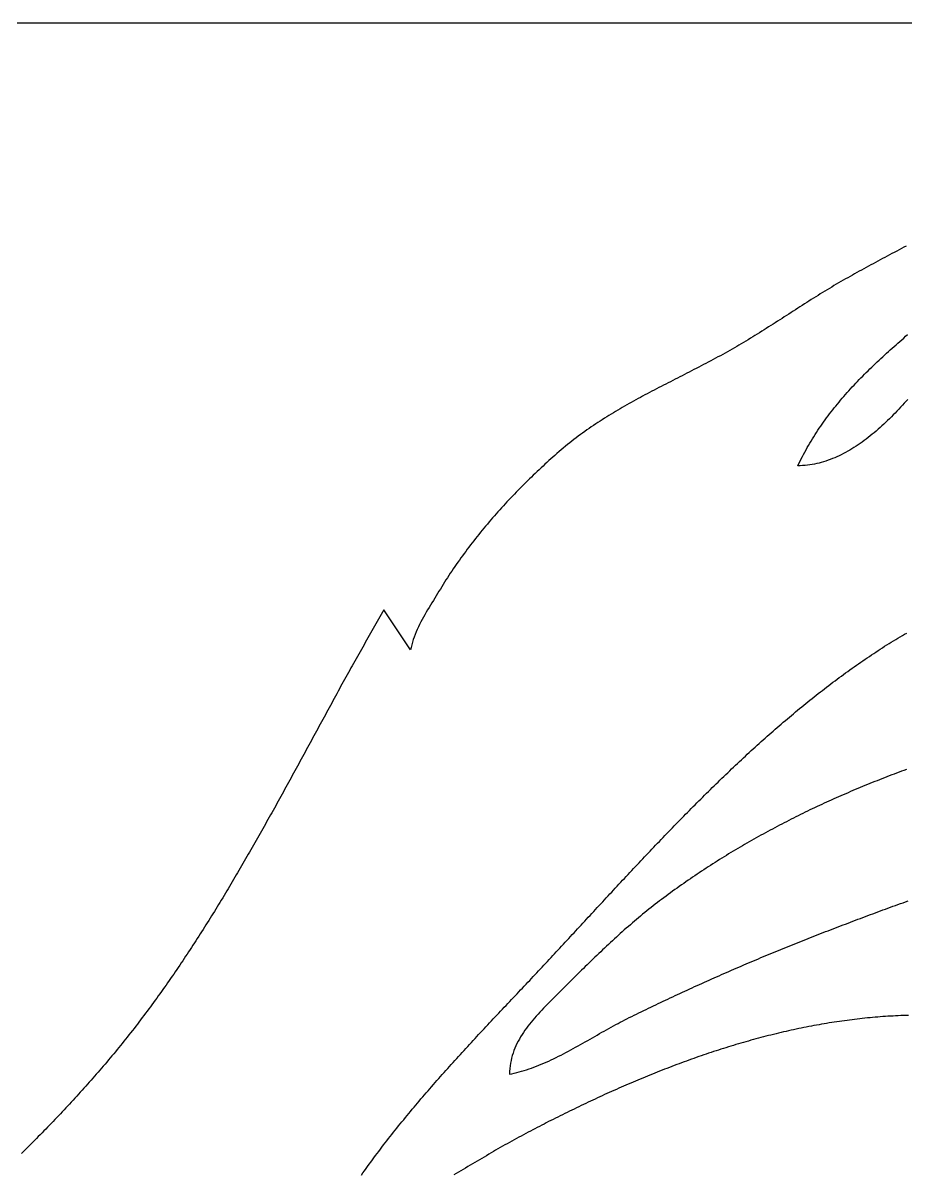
# Model space of a CAD drawing. Extents: x 0 to 3997, y 0 to 1531.
# Drawn here: x 3335.8 to 3666.5, y 1099.6 to 1531 of the extents above; entities that cross this region are included whole.
import ezdxf

# ---------------------------------------------------------------- set-up
doc = ezdxf.new("R2010")
doc.units = 0
doc.layers.add('C159', color=159, linetype='CONTINUOUS')
doc.layers.add('C7', color=7, linetype='CONTINUOUS')

msp = doc.modelspace()

# ---------------------------------------------------------------- linework, layer by layer
at = {"layer": 'C159'}
for points in [[(3666.553, 1447.4189), (3665.6705, 1446.9424), (3664.788, 1446.4669), (3663.9055, 1445.9922), (3663.023, 1445.5182), (3662.1409, 1445.0448), (3661.259, 1444.5718), (3660.3776, 1444.0993), (3659.4968, 1443.6271), (3658.6166, 1443.155), (3657.7371, 1442.683), (3656.8585, 1442.211), (3655.9808, 1441.7389), (3655.1042, 1441.2665), (3654.2287, 1440.7939), (3653.3545, 1440.3208), (3652.4817, 1439.8471), (3651.6103, 1439.3728), (3650.7405, 1438.8978), (3649.8724, 1438.422), (3649.0061, 1437.9452), (3648.1416, 1437.4673), (3647.2791, 1436.9883), (3646.4187, 1436.5081), (3645.5605, 1436.0264), (3644.7045, 1435.5434), (3643.851, 1435.0587), (3643, 1434.5725), (3642.1337, 1434.0734), (3641.2695, 1433.5708), (3640.4073, 1433.0649), (3639.547, 1432.5557), (3638.6885, 1432.0435), (3637.8317, 1431.5284), (3636.9766, 1431.0105), (3636.1231, 1430.49), (3635.271, 1429.967), (3634.4203, 1429.4417), (3633.5708, 1428.9143), (3632.7226, 1428.3848), (3631.8755, 1427.8535), (3631.0294, 1427.3204), (3630.1842, 1426.7858), (3629.3398, 1426.2497), (3628.4962, 1425.7124), (3627.6533, 1425.174), (3626.811, 1424.6346), (3625.9691, 1424.0944), (3625.1276, 1423.5535), (3624.2865, 1423.0121), (3623.4455, 1422.4704), (3622.6047, 1421.9284), (3621.7639, 1421.3863), (3620.9231, 1420.8443), (3620.0822, 1420.3026), (3619.241, 1419.7612), (3618.3995, 1419.2204), (3617.5576, 1418.6802), (3616.7152, 1418.1409), (3615.8722, 1417.6025), (3615.0286, 1417.0653), (3614.1842, 1416.5293), (3613.3389, 1415.9948), (3612.4927, 1415.4618), (3611.6455, 1414.9306), (3610.7972, 1414.4012), (3609.9477, 1413.8739), (3609.0968, 1413.3487), (3608.2446, 1412.8259), (3607.391, 1412.3055), (3606.5357, 1411.7878), (3605.6789, 1411.2728), (3604.8202, 1410.7608), (3603.9598, 1410.2518), (3603.0975, 1409.7461), (3602.2331, 1409.2437), (3601.3667, 1408.7449), (3600.498, 1408.2497), (3599.6271, 1407.7583), (3598.7539, 1407.2709), (3597.8782, 1406.7877), (3597, 1406.3087), (3596.0901, 1405.817), (3595.1821, 1405.3294), (3594.2757, 1404.8456), (3593.3711, 1404.3654), (3592.4681, 1403.8886), (3591.5669, 1403.4151), (3590.6675, 1402.9446), (3589.7697, 1402.4769), (3588.8736, 1402.0119), (3587.9793, 1401.5493), (3587.0866, 1401.0891), (3586.1957, 1400.6308), (3585.3064, 1400.1745), (3584.4189, 1399.7199), (3583.5331, 1399.2667), (3582.6489, 1398.8148), (3581.7665, 1398.3641), (3580.8858, 1397.9143), (3580.0067, 1397.4652), (3579.1293, 1397.0166), (3578.2537, 1396.5684), (3577.3797, 1396.1203), (3576.5074, 1395.6722), (3575.6368, 1395.2238), (3574.7678, 1394.775), (3573.9006, 1394.3256), (3573.035, 1393.8754), (3572.1711, 1393.4241), (3571.3089, 1392.9717), (3570.4483, 1392.5178), (3569.5894, 1392.0624), (3568.7322, 1391.6052), (3567.8767, 1391.146), (3567.0228, 1390.6847), (3566.1706, 1390.2209), (3565.32, 1389.7547), (3564.4711, 1389.2857), (3563.6239, 1388.8138), (3562.7783, 1388.3387), (3561.9343, 1387.8603), (3561.0921, 1387.3784), (3560.2514, 1386.8928), (3559.4124, 1386.4033), (3558.5751, 1385.9097), (3557.7394, 1385.4118), (3556.9053, 1384.9095), (3556.0729, 1384.4025), (3555.2422, 1383.8906), (3554.413, 1383.3736), (3553.5855, 1382.8514), (3552.7597, 1382.3238), (3551.9354, 1381.7906), (3551.1128, 1381.2515), (3550.2918, 1380.7064), (3549.4725, 1380.1551), (3548.6547, 1379.5973), (3547.8386, 1379.033), (3547.0241, 1378.4619), (3546.2113, 1377.8838), (3545.4, 1377.2986), (3544.5904, 1376.706), (3543.7824, 1376.1058), (3542.9759, 1375.4978), (3542.1711, 1374.882), (3541.3679, 1374.2579), (3540.5663, 1373.6256), (3539.7663, 1372.9847), (3538.9679, 1372.3351), (3538.1712, 1371.6766), (3537.376, 1371.0091), (3536.5824, 1370.3322), (3535.7904, 1369.6458), (3535, 1368.9498), (3534.2582, 1368.289), (3533.5182, 1367.6251), (3532.7798, 1366.9581), (3532.0431, 1366.2878), (3531.3082, 1365.6144), (3530.5751, 1364.9379), (3529.844, 1364.2582), (3529.1148, 1363.5753), (3528.3877, 1362.8894), (3527.6626, 1362.2002), (3526.9396, 1361.508), (3526.2189, 1360.8127), (3525.5003, 1360.1143), (3524.7841, 1359.4127), (3524.0702, 1358.7081), (3523.3588, 1358.0004), (3522.6498, 1357.2897), (3521.9433, 1356.5758), (3521.2395, 1355.859), (3520.5382, 1355.139), (3519.8397, 1354.416), (3519.1439, 1353.69), (3518.451, 1352.961), (3517.7608, 1352.2289), (3517.0737, 1351.4938), (3516.3895, 1350.7558), (3515.7083, 1350.0147), (3515.0303, 1349.2706), (3514.3553, 1348.5236), (3513.6836, 1347.7735), (3513.0152, 1347.0206), (3512.3501, 1346.2646), (3511.6883, 1345.5057), (3511.03, 1344.7439), (3510.3752, 1343.9791), (3509.724, 1343.2114), (3509.0763, 1342.4407), (3508.4323, 1341.6672), (3507.792, 1340.8907), (3507.1555, 1340.1114), (3506.5228, 1339.3291), (3505.8941, 1338.544), (3505.2692, 1337.756), (3504.6484, 1336.9651), (3504.0316, 1336.1713), (3503.419, 1335.3747), (3502.8105, 1334.5753), (3502.2062, 1333.773), (3501.6062, 1332.9679), (3501.0106, 1332.1599), (3500.4194, 1331.3492), (3499.8326, 1330.5356), (3499.2503, 1329.7192), (3498.6727, 1328.9001), (3498.0996, 1328.0781), (3497.5312, 1327.2534), (3496.9676, 1326.4259), (3496.4087, 1325.5956), (3495.8547, 1324.7626), (3495.3057, 1323.9268), (3494.7615, 1323.0882), (3494.2225, 1322.247), (3493.6884, 1321.403), (3493.1596, 1320.5563), (3492.6359, 1319.7069), (3492.1175, 1318.8548), (3491.6044, 1318)], [(3667.1433, 1389.9418), (3666.4812, 1389.1931), (3665.8152, 1388.4488), (3665.1452, 1387.7093), (3664.4712, 1386.9751), (3663.7933, 1386.2465), (3663.1113, 1385.5238), (3662.4253, 1384.8074), (3661.7352, 1384.0977), (3661.041, 1383.3951), (3660.3427, 1382.6999), (3659.6402, 1382.0124), (3658.9335, 1381.3331), (3658.2225, 1380.6623), (3657.5074, 1380.0004), (3656.7879, 1379.3477), (3656.0641, 1378.7046), (3655.3361, 1378.0715), (3654.6036, 1377.4487), (3653.8667, 1376.8367), (3653.1255, 1376.2356), (3652.3798, 1375.646), (3651.6296, 1375.0683), (3650.8749, 1374.5026), (3650.1157, 1373.9495), (3649.3519, 1373.4093), (3648.5835, 1372.8823), (3647.8105, 1372.369), (3647.0329, 1371.8697), (3646.2506, 1371.3847), (3645.4636, 1370.9144), (3644.6718, 1370.4592), (3643.8753, 1370.0194), (3643.074, 1369.5955), (3642.2679, 1369.1877), (3641.457, 1368.7965), (3640.6412, 1368.4222), (3639.8205, 1368.0652), (3638.9949, 1367.7258), (3638.1643, 1367.4044), (3637.3287, 1367.1014), (3636.4881, 1366.8171), (3635.6425, 1366.5519), (3634.7918, 1366.3062), (3633.936, 1366.0803), (3633.0751, 1365.8746), (3632.209, 1365.6895), (3631.3378, 1365.5253), (3630.4613, 1365.3823), (3629.5796, 1365.2611), (3628.6927, 1365.1619), (3627.8004, 1365.085), (3626.9029, 1365.0309), (3626, 1365), (3626.4159, 1365.8778), (3626.8394, 1366.7492), (3627.2706, 1367.6145), (3627.7092, 1368.4736), (3628.1551, 1369.3266), (3628.6084, 1370.1736), (3629.0688, 1371.0147), (3629.5364, 1371.8499), (3630.011, 1372.6794), (3630.4924, 1373.5031), (3630.9807, 1374.3213), (3631.4758, 1375.1339), (3631.9774, 1375.9411), (3632.4857, 1376.7428), (3633.0004, 1377.5393), (3633.5214, 1378.3305), (3634.0487, 1379.1166), (3634.5822, 1379.8976), (3635.1218, 1380.6736), (3635.6674, 1381.4447), (3636.2189, 1382.2109), (3636.7762, 1382.9724), (3637.3392, 1383.7292), (3637.9079, 1384.4813), (3638.4821, 1385.229), (3639.0617, 1385.9722), (3639.6467, 1386.711), (3640.237, 1387.4455), (3640.8324, 1388.1758), (3641.4329, 1388.9019), (3642.0384, 1389.624), (3642.6488, 1390.3421), (3643.2639, 1391.0562), (3643.8838, 1391.7665), (3644.5083, 1392.4731), (3645.1374, 1393.176), (3645.7709, 1393.8753), (3646.4087, 1394.571), (3647.0507, 1395.2633), (3647.697, 1395.9523), (3648.3472, 1396.6379), (3649.0015, 1397.3203), (3649.6597, 1397.9996), (3650.3216, 1398.6758), (3650.9872, 1399.349), (3651.6565, 1400.0194), (3652.3292, 1400.6869), (3653.0054, 1401.3516), (3653.6849, 1402.0137), (3654.3677, 1402.6731), (3655.0536, 1403.3301), (3655.7425, 1403.9846), (3656.4344, 1404.6367), (3657.1292, 1405.2865), (3657.8268, 1405.9342), (3658.527, 1406.5797), (3659.2299, 1407.2231), (3659.9352, 1407.8646), (3660.643, 1408.5041), (3661.353, 1409.1419), (3662.0654, 1409.7778), (3662.7798, 1410.4122), (3663.4963, 1411.0449), (3664.2147, 1411.6761), (3664.935, 1412.3059), (3665.6571, 1412.9343), (3666.3808, 1413.5614), (3667.1061, 1414.1873)], [(3491.6042, 1318), (3491.0918, 1317.1469), (3490.5703, 1316.2886), (3490.0416, 1315.4249), (3489.5079, 1314.556), (3488.9713, 1313.6816), (3488.4339, 1312.8019), (3487.8977, 1311.9167), (3487.3648, 1311.026), (3486.8373, 1310.1298), (3486.3174, 1309.228), (3485.8071, 1308.3207), (3485.3085, 1307.4077), (3484.8237, 1306.4891), (3484.3548, 1305.5647), (3483.9039, 1304.6347), (3483.4731, 1303.6988), (3483.0644, 1302.7572), (3482.6799, 1301.8097), (3482.3219, 1300.8563), (3481.9922, 1299.897), (3481.6931, 1298.9318), (3481.4267, 1297.9605), (3481.1949, 1296.9833), (3481, 1296), (3471, 1311), (3470.4951, 1310.1338), (3469.9912, 1309.2673), (3469.4883, 1308.4004), (3468.9865, 1307.533), (3468.4856, 1306.6653), (3467.9857, 1305.7972), (3467.4867, 1304.9288), (3466.9887, 1304.06), (3466.4915, 1303.1908), (3465.9953, 1302.3214), (3465.4999, 1301.4515), (3465.0053, 1300.5814), (3464.5116, 1299.7109), (3464.0187, 1298.8402), (3463.5266, 1297.9691), (3463.0353, 1297.0978), (3462.5447, 1296.2261), (3462.0549, 1295.3542), (3461.5658, 1294.482), (3461.0774, 1293.6096), (3460.5896, 1292.7369), (3460.1026, 1291.864), (3459.6162, 1290.9909), (3459.1304, 1290.1175), (3458.6452, 1289.244), (3458.1607, 1288.3702), (3457.6767, 1287.4962), (3457.1932, 1286.622), (3456.7103, 1285.7477), (3456.2279, 1284.8732), (3455.7461, 1283.9985), (3455.2647, 1283.1236), (3454.7838, 1282.2487), (3454.3033, 1281.3735), (3453.8232, 1280.4983), (3453.3436, 1279.6229), (3452.8643, 1278.7474), (3452.3855, 1277.8718), (3451.9069, 1276.9962), (3451.4288, 1276.1204), (3450.9509, 1275.2445), (3450.4733, 1274.3686), (3449.9961, 1273.4926), (3449.5191, 1272.6166), (3449.0423, 1271.7405), (3448.5658, 1270.8644), (3448.0894, 1269.9883), (3447.6133, 1269.1121), (3447.1373, 1268.2359), (3446.6615, 1267.3597), (3446.1859, 1266.4836), (3445.7103, 1265.6074), (3445.2348, 1264.7313), (3444.7595, 1263.8551), (3444.2842, 1262.9791), (3443.8089, 1262.103), (3443.3337, 1261.2271), (3442.8584, 1260.3512), (3442.3832, 1259.4753), (3441.9079, 1258.5996), (3441.4326, 1257.7239), (3440.9573, 1256.8484), (3440.4818, 1255.9729), (3440.0062, 1255.0976), (3439.5306, 1254.2223), (3439.0548, 1253.3473), (3438.5788, 1252.4723), (3438.1026, 1251.5975), (3437.6263, 1250.7229), (3437.1498, 1249.8484), (3436.673, 1248.9741), (3436.196, 1248.1), (3435.7187, 1247.226), (3435.2411, 1246.3523), (3434.7632, 1245.4788), (3434.285, 1244.6055), (3433.8065, 1243.7324), (3433.3276, 1242.8595), (3432.8483, 1241.9869), (3432.3687, 1241.1145), (3431.8886, 1240.2424), (3431.4081, 1239.3706), (3430.9272, 1238.499), (3430.4457, 1237.6277), (3429.9638, 1236.7568), (3429.4814, 1235.8861), (3428.9985, 1235.0157), (3428.515, 1234.1456), (3428.031, 1233.2759), (3427.5464, 1232.4065), (3427.0612, 1231.5374), (3426.5754, 1230.6687), (3426.089, 1229.8003), (3425.6019, 1228.9323), (3425.1141, 1228.0647), (3424.6257, 1227.1975), (3424.1366, 1226.3306), (3423.6467, 1225.4642), (3423.1561, 1224.5982), (3422.6647, 1223.7326), (3422.1726, 1222.8674), (3421.6796, 1222.0026), (3421.1859, 1221.1383), (3420.6913, 1220.2745), (3420.1959, 1219.4111), (3419.6996, 1218.5481), (3419.2024, 1217.6857), (3418.7043, 1216.8237), (3418.2052, 1215.9622), (3417.7053, 1215.1013), (3417.2044, 1214.2408), (3416.7025, 1213.3809), (3416.1996, 1212.5214), (3415.6957, 1211.6626), (3415.1907, 1210.8042), (3414.6847, 1209.9464), (3414.1776, 1209.0892), (3413.6695, 1208.2326), (3413.1602, 1207.3765), (3412.6498, 1206.521), (3412.1383, 1205.6661), (3411.6256, 1204.8118), (3411.1118, 1203.9581), (3410.5967, 1203.105), (3410.0804, 1202.2526), (3409.5629, 1201.4008), (3409.0441, 1200.5496), (3408.5241, 1199.6991), (3408.0028, 1198.8493), (3407.4801, 1198.0001), (3406.9562, 1197.1516), (3406.4309, 1196.3038), (3405.9042, 1195.4567), (3405.3761, 1194.6103), (3404.8467, 1193.7646), (3404.3158, 1192.9197), (3403.7835, 1192.0754), (3403.2498, 1191.2319), (3402.7145, 1190.3891), (3402.1778, 1189.5471), (3401.6396, 1188.7059), (3401.0999, 1187.8654), (3400.5586, 1187.0257), (3400.0157, 1186.1868), (3399.4713, 1185.3487), (3398.9252, 1184.5114), (3398.3776, 1183.6749), (3397.8283, 1182.8392), (3397.2773, 1182.0044), (3396.7247, 1181.1704), (3396.1704, 1180.3372), (3395.6144, 1179.5049), (3395.0566, 1178.6735), (3394.4971, 1177.8429), (3393.9359, 1177.0132), (3393.3728, 1176.1844), (3392.808, 1175.3565), (3392.2413, 1174.5295), (3391.6728, 1173.7035), (3391.1024, 1172.8783), (3390.5302, 1172.0541), (3389.9561, 1171.2308), (3389.3801, 1170.4085), (3388.8021, 1169.5871), (3388.2222, 1168.7667), (3387.6403, 1167.9472), (3387.0565, 1167.1288), (3386.4706, 1166.3113), (3385.8827, 1165.4948), (3385.2928, 1164.6793), (3384.7008, 1163.8649), (3384.1068, 1163.0515), (3383.5106, 1162.2391), (3382.9124, 1161.4277), (3382.312, 1160.6174), (3381.7095, 1159.8081), (3381.1048, 1159)], [(3532.9106, 1180), (3533.5707, 1180.7092), (3534.2312, 1181.4194), (3534.8921, 1182.1307), (3535.5534, 1182.8429), (3536.2152, 1183.5562), (3536.8773, 1184.2703), (3537.5399, 1184.9853), (3538.203, 1185.7013), (3538.8664, 1186.4181), (3539.5304, 1187.1357), (3540.1947, 1187.8541), (3540.8596, 1188.5734), (3541.5249, 1189.2934), (3542.1907, 1190.0141), (3542.857, 1190.7355), (3543.5237, 1191.4577), (3544.191, 1192.1805), (3544.8588, 1192.9039), (3545.527, 1193.628), (3546.1958, 1194.3526), (3546.8651, 1195.0778), (3547.535, 1195.8036), (3548.2053, 1196.5299), (3548.8762, 1197.2566), (3549.5477, 1197.9839), (3550.2197, 1198.7116), (3550.8923, 1199.4397), (3551.5654, 1200.1682), (3552.2391, 1200.8971), (3552.9134, 1201.6263), (3553.5883, 1202.3559), (3554.2637, 1203.0857), (3554.9398, 1203.8159), (3555.6165, 1204.5462), (3556.2937, 1205.2769), (3556.9716, 1206.0077), (3557.6502, 1206.7387), (3558.3293, 1207.4698), (3559.0091, 1208.2011), (3559.6895, 1208.9325), (3560.3706, 1209.6639), (3561.0524, 1210.3954), (3561.7348, 1211.127), (3562.4179, 1211.8585), (3563.1016, 1212.5901), (3563.786, 1213.3216), (3564.4712, 1214.053), (3565.157, 1214.7843), (3565.8435, 1215.5156), (3566.5307, 1216.2467), (3567.2187, 1216.9776), (3567.9074, 1217.7083), (3568.5968, 1218.4388), (3569.2869, 1219.1691), (3569.9778, 1219.8992), (3570.6694, 1220.6289), (3571.3618, 1221.3583), (3572.0549, 1222.0874), (3572.7488, 1222.8162), (3573.4435, 1223.5445), (3574.1389, 1224.2725), (3574.8352, 1225), (3575.5322, 1225.7271), (3576.23, 1226.4537), (3576.9287, 1227.1798), (3577.6281, 1227.9053), (3578.3284, 1228.6303), (3579.0295, 1229.3547), (3579.7314, 1230.0786), (3580.4342, 1230.8018), (3581.1378, 1231.5243), (3581.8422, 1232.2462), (3582.5475, 1232.9674), (3583.2537, 1233.6878), (3583.9608, 1234.4075), (3584.6687, 1235.1264), (3585.3775, 1235.8446), (3586.0872, 1236.5619), (3586.7978, 1237.2783), (3587.5093, 1237.9939), (3588.2217, 1238.7086), (3588.935, 1239.4224), (3589.6493, 1240.1353), (3590.3645, 1240.8471), (3591.0806, 1241.558), (3591.7976, 1242.2679), (3592.5156, 1242.9767), (3593.2346, 1243.6845), (3593.9545, 1244.3911), (3594.6754, 1245.0967), (3595.3972, 1245.8011), (3596.1201, 1246.5044), (3596.8439, 1247.2064), (3597.5687, 1247.9073), (3598.2945, 1248.6069), (3599.0213, 1249.3053), (3599.7492, 1250.0024), (3600.478, 1250.6981), (3601.2079, 1251.3926), (3601.9388, 1252.0857), (3602.6708, 1252.7774), (3603.4038, 1253.4677), (3604.1378, 1254.1565), (3604.8729, 1254.8439), (3605.6091, 1255.5299), (3606.3463, 1256.2143), (3607.0846, 1256.8972), (3607.824, 1257.5786), (3608.5645, 1258.2583), (3609.3061, 1258.9365), (3610.0488, 1259.613), (3610.7926, 1260.2879), (3611.5375, 1260.9612), (3612.2836, 1261.6327), (3613.0307, 1262.3025), (3613.779, 1262.9705), (3614.5285, 1263.6368), (3615.2791, 1264.3013), (3616.0308, 1264.964), (3616.7838, 1265.6248), (3617.5378, 1266.2838), (3618.2931, 1266.9408), (3619.0495, 1267.596), (3619.8071, 1268.2492), (3620.566, 1268.9004), (3621.326, 1269.5496), (3622.0872, 1270.1969), (3622.8496, 1270.8421), (3623.6133, 1271.4852), (3624.3782, 1272.1262), (3625.1443, 1272.7651), (3625.9116, 1273.4019), (3626.6802, 1274.0366), (3627.4501, 1274.669), (3628.2212, 1275.2992), (3628.9936, 1275.9272), (3629.7672, 1276.553), (3630.5421, 1277.1764), (3631.3183, 1277.7976), (3632.0958, 1278.4164), (3632.8746, 1279.0328), (3633.6547, 1279.6469), (3634.4361, 1280.2586), (3635.2189, 1280.8678), (3636.0029, 1281.4746), (3636.7883, 1282.0789), (3637.575, 1282.6808), (3638.3631, 1283.28), (3639.1525, 1283.8768), (3639.9432, 1284.4709), (3640.7353, 1285.0625), (3641.5288, 1285.6514), (3642.3237, 1286.2377), (3643.1199, 1286.8213), (3643.9176, 1287.4022), (3644.7166, 1287.9804), (3645.517, 1288.5559), (3646.3189, 1289.1285), (3647.1221, 1289.6984), (3647.9268, 1290.2655), (3648.7329, 1290.8297), (3649.5404, 1291.391), (3650.3494, 1291.9495), (3651.1598, 1292.505), (3651.9717, 1293.0576), (3652.785, 1293.6073), (3653.5998, 1294.1539), (3654.4161, 1294.6975), (3655.2338, 1295.2381), (3656.053, 1295.7757), (3656.8738, 1296.3101), (3657.696, 1296.8414), (3658.5197, 1297.3696), (3659.3449, 1297.8947), (3660.1717, 1298.4165), (3661, 1298.9352)], [(3661, 1298.9351), (3661.8223, 1299.4427), (3662.6494, 1299.9431), (3663.4811, 1300.4363), (3664.3174, 1300.9225), (3665.1581, 1301.4017), (3666.0033, 1301.8742), (3666.8527, 1302.34)], [(3666.6837, 1251.207), (3665.7638, 1250.8676), (3664.8447, 1250.5263), (3663.9264, 1250.1832), (3663.0088, 1249.8381), (3662.0921, 1249.4911), (3661.1762, 1249.1422), (3660.261, 1248.7913), (3659.3467, 1248.4384), (3658.4331, 1248.0836), (3657.5204, 1247.7268), (3656.6085, 1247.3679), (3655.6974, 1247.007), (3654.7871, 1246.6441), (3653.8777, 1246.2791), (3652.969, 1245.9121), (3652.0612, 1245.5429), (3651.1542, 1245.1717), (3650.2481, 1244.7983), (3649.3428, 1244.4228), (3648.4384, 1244.0452), (3647.5347, 1243.6654), (3646.632, 1243.2834), (3645.7301, 1242.8992), (3644.829, 1242.5129), (3643.9288, 1242.1243), (3643.0295, 1241.7334), (3642.1311, 1241.3403), (3641.2335, 1240.945), (3640.3368, 1240.5474), (3639.4409, 1240.1474), (3638.546, 1239.7452), (3637.6519, 1239.3406), (3636.7587, 1238.9337), (3635.8664, 1238.5245), (3634.975, 1238.1128), (3634.0845, 1237.6988), (3633.1949, 1237.2824), (3632.3062, 1236.8636), (3631.4184, 1236.4423), (3630.5315, 1236.0186), (3629.6455, 1235.5925), (3628.7605, 1235.1638), (3627.8763, 1234.7327), (3626.9931, 1234.2991), (3626.1108, 1233.8629), (3625.2295, 1233.4243), (3624.3491, 1232.983), (3623.4696, 1232.5392), (3622.5911, 1232.0929), (3621.7135, 1231.6439), (3620.8368, 1231.1924), (3619.9611, 1230.7382), (3619.0864, 1230.2813), (3618.2126, 1229.8219), (3617.3398, 1229.3597), (3616.4679, 1228.8949), (3615.5971, 1228.4274), (3614.7271, 1227.9572), (3613.8582, 1227.4842), (3612.9903, 1227.0085), (3612.1233, 1226.53), (3611.2573, 1226.0488), (3610.3923, 1225.5648), (3609.5283, 1225.078), (3608.6653, 1224.5884), (3607.8032, 1224.0959), (3606.9422, 1223.6006), (3606.0822, 1223.1025), (3605.2232, 1222.6014), (3604.3652, 1222.0975), (3603.5083, 1221.5907), (3602.6523, 1221.0809), (3601.7974, 1220.5683), (3600.9435, 1220.0526), (3600.0906, 1219.534), (3599.2388, 1219.0125), (3598.388, 1218.4879), (3597.5382, 1217.9603), (3596.6895, 1217.4297), (3595.8418, 1216.8961), (3594.9952, 1216.3594), (3594.1496, 1215.8197), (3593.3051, 1215.2768), (3592.4616, 1214.7309), (3591.6192, 1214.1819), (3590.7779, 1213.6297), (3589.9377, 1213.0744), (3589.0985, 1212.5159), (3588.2604, 1211.9543), (3587.4233, 1211.3895), (3586.5874, 1210.8214), (3585.7526, 1210.2502), (3584.9188, 1209.6757), (3584.0861, 1209.098), (3583.2546, 1208.517), (3582.4241, 1207.9328), (3581.5947, 1207.3452), (3580.7665, 1206.7544), (3579.9393, 1206.1602), (3579.1133, 1205.5627), (3578.2884, 1204.9618), (3577.4646, 1204.3576), (3576.6419, 1203.75), (3575.8204, 1203.139), (3575, 1202.5247)], [(3575, 1202.5246), (3574.1948, 1201.9162), (3573.3934, 1201.304), (3572.5957, 1200.688), (3571.8017, 1200.0685), (3571.0111, 1199.4453), (3570.224, 1198.8187), (3569.4403, 1198.1886), (3568.6599, 1197.5551), (3567.8827, 1196.9184), (3567.1087, 1196.2784), (3566.3377, 1195.6352), (3565.5697, 1194.989), (3564.8047, 1194.3398), (3564.0424, 1193.6876), (3563.283, 1193.0325), (3562.5262, 1192.3747), (3561.7721, 1191.7141), (3561.0204, 1191.0508), (3560.2713, 1190.385), (3559.5245, 1189.7166), (3558.78, 1189.0458), (3558.0377, 1188.3726), (3557.2976, 1187.6971), (3556.5595, 1187.0194), (3555.8235, 1186.3395), (3555.0893, 1185.6576), (3554.3571, 1184.9736), (3553.6265, 1184.2876), (3552.8977, 1183.5998), (3552.1704, 1182.9101), (3551.4447, 1182.2187), (3550.7205, 1181.5257), (3549.9976, 1180.831), (3549.2761, 1180.1349), (3548.5557, 1179.4372), (3547.8365, 1178.7382), (3547.1184, 1178.0379), (3546.4013, 1177.3363), (3545.6851, 1176.6336), (3544.9697, 1175.9297), (3544.2551, 1175.2249), (3543.5412, 1174.519), (3542.8279, 1173.8123), (3542.1152, 1173.1048), (3541.4029, 1172.3965), (3540.6909, 1171.6875), (3539.9793, 1170.9779), (3539.2679, 1170.2678), (3538.5567, 1169.5573), (3537.8455, 1168.8463), (3537.1343, 1168.135), (3536.423, 1167.4235), (3535.7116, 1166.7118), (3535, 1166), (3534.2899, 1165.2899), (3533.5802, 1164.5789), (3532.8719, 1163.8666), (3532.1663, 1163.1523), (3531.4646, 1162.4355), (3530.7678, 1161.7156), (3530.0772, 1160.9922), (3529.394, 1160.2645), (3528.7193, 1159.5321), (3528.0542, 1158.7943), (3527.4, 1158.0508), (3526.7579, 1157.3008), (3526.1289, 1156.5439), (3525.5143, 1155.7794), (3524.9152, 1155.0068), (3524.3328, 1154.2256), (3523.7684, 1153.4352), (3523.2229, 1152.6351), (3522.6977, 1151.8246), (3522.1939, 1151.0033), (3521.7127, 1150.1705), (3521.2551, 1149.3258), (3520.8225, 1148.4685), (3520.416, 1147.5981), (3520.0367, 1146.714), (3519.6858, 1145.8158), (3519.3645, 1144.9028), (3519.074, 1143.9744), (3518.8154, 1143.0302), (3518.5899, 1142.0695), (3518.3987, 1141.0918), (3518.2429, 1140.0966), (3518.1238, 1139.0832), (3518.0424, 1138.0512), (3518, 1137)], [(3642, 1192.5755), (3642.9315, 1192.9296), (3643.8633, 1193.2834), (3644.7956, 1193.6369), (3645.7281, 1193.9899), (3646.6611, 1194.3427), (3647.5944, 1194.695), (3648.528, 1195.0468), (3649.4621, 1195.3982), (3650.3965, 1195.7492), (3651.3312, 1196.0996), (3652.2663, 1196.4495), (3653.2018, 1196.7989), (3654.1377, 1197.1478), (3655.0739, 1197.496), (3656.0105, 1197.8436), (3656.9475, 1198.1906), (3657.8849, 1198.537), (3658.8226, 1198.8827), (3659.7608, 1199.2277), (3660.6993, 1199.572), (3661.6382, 1199.9156), (3662.5775, 1200.2584), (3663.5171, 1200.6004), (3664.4572, 1200.9417), (3665.3977, 1201.2821), (3666.3385, 1201.6216), (3667.2798, 1201.9604)], [(3518, 1137), (3518.91, 1137.1728), (3519.8219, 1137.3669), (3520.7356, 1137.5816), (3521.6508, 1137.816), (3522.5675, 1138.0696), (3523.4854, 1138.3417), (3524.4045, 1138.6315), (3525.3246, 1138.9385), (3526.2455, 1139.2618), (3527.167, 1139.6008), (3528.0891, 1139.9549), (3529.0115, 1140.3233), (3529.9341, 1140.7054), (3530.8568, 1141.1004), (3531.7794, 1141.5077), (3532.7018, 1141.9266), (3533.6237, 1142.3563), (3534.5451, 1142.7963), (3535.4658, 1143.2459), (3536.3856, 1143.7042), (3537.3044, 1144.1707), (3538.2221, 1144.6447), (3539.1384, 1145.1255), (3540.0533, 1145.6123), (3540.9665, 1146.1046), (3541.878, 1146.6015), (3542.7875, 1147.1025), (3543.6949, 1147.6068), (3544.6002, 1148.1138), (3545.503, 1148.6228), (3546.4033, 1149.133), (3547.3009, 1149.6438), (3548.1956, 1150.1545), (3549.0874, 1150.6645), (3549.976, 1151.173), (3550.8613, 1151.6793), (3551.7431, 1152.1827), (3552.6213, 1152.6827), (3553.4958, 1153.1784), (3554.3664, 1153.6692), (3555.2328, 1154.1544), (3556.0951, 1154.6333), (3556.953, 1155.1053), (3557.8064, 1155.5696), (3558.655, 1156.0256), (3559.4989, 1156.4725), (3560.3378, 1156.9097), (3561.1715, 1157.3365), (3562, 1157.7523), (3562.895, 1158.1959), (3563.7908, 1158.6386), (3564.6875, 1159.0802), (3565.5849, 1159.5209), (3566.4831, 1159.9606), (3567.3821, 1160.3994), (3568.2819, 1160.8371), (3569.1824, 1161.2739), (3570.0837, 1161.7096), (3570.9857, 1162.1444), (3571.8885, 1162.5782), (3572.792, 1163.011), (3573.6962, 1163.4428), (3574.6011, 1163.8736), (3575.5067, 1164.3034), (3576.413, 1164.7322), (3577.32, 1165.1601), (3578.2277, 1165.5869), (3579.136, 1166.0127), (3580.045, 1166.4376), (3580.9546, 1166.8614), (3581.8649, 1167.2842), (3582.7758, 1167.7061), (3583.6874, 1168.1269), (3584.5995, 1168.5467), (3585.5123, 1168.9655), (3586.4256, 1169.3833), (3587.3396, 1169.8002), (3588.2541, 1170.216), (3589.1692, 1170.6307), (3590.0849, 1171.0445), (3591.0011, 1171.4573), (3591.9179, 1171.8691), (3592.8352, 1172.2798), (3593.753, 1172.6895), (3594.6714, 1173.0983), (3595.5903, 1173.506), (3596.5096, 1173.9127), (3597.4295, 1174.3183), (3598.3499, 1174.723), (3599.2707, 1175.1266), (3600.192, 1175.5292), (3601.1138, 1175.9308), (3602.036, 1176.3314), (3602.9587, 1176.731), (3603.8818, 1177.1295), (3604.8053, 1177.527), (3605.7293, 1177.9235), (3606.6537, 1178.3189), (3607.5784, 1178.7133), (3608.5036, 1179.1067), (3609.4291, 1179.4991), (3610.3551, 1179.8904), (3611.2814, 1180.2807), (3612.208, 1180.67), (3613.135, 1181.0582), (3614.0624, 1181.4454), (3614.9901, 1181.8316), (3615.9181, 1182.2167), (3616.8464, 1182.6008), (3617.775, 1182.9838), (3618.704, 1183.3659), (3619.6332, 1183.7468), (3620.5627, 1184.1268), (3621.4925, 1184.5056), (3622.4225, 1184.8835), (3623.3528, 1185.2603), (3624.2834, 1185.636), (3625.2142, 1186.0108), (3626.1452, 1186.3844), (3627.0765, 1186.757), (3628.0079, 1187.1286), (3628.9396, 1187.4991), (3629.8715, 1187.8686), (3630.8035, 1188.237), (3631.7358, 1188.6044), (3632.6682, 1188.9707), (3633.6008, 1189.3359), (3634.5335, 1189.7001), (3635.4664, 1190.0632), (3636.3994, 1190.4253), (3637.3326, 1190.7864), (3638.2658, 1191.1463), (3639.1992, 1191.5052), (3640.1327, 1191.8631), (3641.0663, 1192.2198), (3642, 1192.5756)], [(3462.566, 1099.1606), (3463.14, 1099.9764), (3463.717, 1100.7908), (3464.2971, 1101.6038), (3464.8802, 1102.4155), (3465.4662, 1103.2258), (3466.0552, 1104.0347), (3466.647, 1104.8422), (3467.2417, 1105.6484), (3467.8392, 1106.4533), (3468.4394, 1107.2568), (3469.0423, 1108.059), (3469.6478, 1108.8598), (3470.256, 1109.6594), (3470.8668, 1110.4576), (3471.48, 1111.2546), (3472.0958, 1112.0502), (3472.714, 1112.8446), (3473.3346, 1113.6377), (3473.9576, 1114.4295), (3474.5828, 1115.22), (3475.2104, 1116.0093), (3475.8401, 1116.7973), (3476.4721, 1117.5842), (3477.1062, 1118.3697), (3477.7424, 1119.1541), (3478.3806, 1119.9372), (3479.0208, 1120.7191), (3479.663, 1121.4998), (3480.3071, 1122.2793), (3480.9532, 1123.0576), (3481.601, 1123.8348), (3482.2506, 1124.6107), (3482.902, 1125.3855), (3483.5551, 1126.1591), (3484.2098, 1126.9316), (3484.8662, 1127.703), (3485.5241, 1128.4732), (3486.1836, 1129.2422), (3486.8446, 1130.0102), (3487.507, 1130.777), (3488.1708, 1131.5427), (3488.8359, 1132.3073), (3489.5024, 1133.0709), (3490.1702, 1133.8333), (3490.8392, 1134.5947), (3491.5093, 1135.3549), (3492.1806, 1136.1142), (3492.853, 1136.8723), (3493.5265, 1137.6295), (3494.201, 1138.3855), (3494.8764, 1139.1406), (3495.5528, 1139.8946), (3496.23, 1140.6476), (3496.9081, 1141.3996), (3497.587, 1142.1506), (3498.2666, 1142.9005), (3498.947, 1143.6495), (3499.628, 1144.3975), (3500.3096, 1145.1446), (3500.9918, 1145.8906), (3501.6746, 1146.6357), (3502.3578, 1147.3799), (3503.0415, 1148.1231), (3503.7256, 1148.8654), (3504.4101, 1149.6067), (3505.0949, 1150.3471), (3505.7799, 1151.0866), (3506.4652, 1151.8252), (3507.1507, 1152.5629), (3507.8363, 1153.2997), (3508.522, 1154.0356), (3509.2078, 1154.7706), (3509.8936, 1155.5047), (3510.5793, 1156.238), (3511.265, 1156.9705), (3511.9506, 1157.7021), (3512.6361, 1158.4328), (3513.3213, 1159.1627), (3514.0063, 1159.8918), (3514.691, 1160.62), (3515.3753, 1161.3475), (3516.0593, 1162.0741), (3516.7429, 1162.8), (3517.426, 1163.525), (3518.1086, 1164.2493), (3518.7907, 1164.9728), (3519.4721, 1165.6955), (3520.153, 1166.4174), (3520.8331, 1167.1387), (3521.5126, 1167.8591), (3522.1912, 1168.5788), (3522.8691, 1169.2978), (3523.5461, 1170.0161), (3524.2222, 1170.7337), (3524.8974, 1171.4505), (3525.5716, 1172.1666), (3526.2448, 1172.8821), (3526.9169, 1173.5968), (3527.5879, 1174.3109), (3528.2578, 1175.0243), (3528.9264, 1175.7371), (3529.5938, 1176.4491), (3530.2599, 1177.1606), (3530.9247, 1177.8714), (3531.5882, 1178.5815), (3532.2502, 1179.291), (3532.9108, 1180)], [(3381.1049, 1159), (3380.4893, 1158.1817), (3379.8721, 1157.366), (3379.2531, 1156.5527), (3378.6325, 1155.7419), (3378.0101, 1154.9336), (3377.3862, 1154.1276), (3376.7605, 1153.3241), (3376.1333, 1152.523), (3375.5044, 1151.7242), (3374.8739, 1150.9277), (3374.2417, 1150.1335), (3373.608, 1149.3417), (3372.9727, 1148.5521), (3372.3358, 1147.7647), (3371.6974, 1146.9795), (3371.0574, 1146.1966), (3370.4159, 1145.4158), (3369.7729, 1144.6371), (3369.1283, 1143.8606), (3368.4823, 1143.0862), (3367.8347, 1142.3139), (3367.1857, 1141.5436), (3366.5352, 1140.7754), (3365.8832, 1140.0092), (3365.2298, 1139.245), (3364.575, 1138.4828), (3363.9187, 1137.7225), (3363.261, 1136.9641), (3362.602, 1136.2076), (3361.9415, 1135.453), (3361.2797, 1134.7003), (3360.6165, 1133.9494), (3359.9519, 1133.2003), (3359.286, 1132.453), (3358.6188, 1131.7075), (3357.9503, 1130.9637), (3357.2804, 1130.2217), (3356.6093, 1129.4813), (3355.9368, 1128.7426), (3355.2631, 1128.0056), (3354.5882, 1127.2702), (3353.912, 1126.5365), (3353.2345, 1125.8043), (3352.5558, 1125.0736), (3351.8759, 1124.3446), (3351.1948, 1123.617), (3350.5125, 1122.8909), (3349.829, 1122.1663), (3349.1444, 1121.4432), (3348.4586, 1120.7215), (3347.7716, 1120.0012), (3347.0835, 1119.2823), (3346.3943, 1118.5647), (3345.704, 1117.8485), (3345.0126, 1117.1336), (3344.3201, 1116.42), (3343.6265, 1115.7077), (3342.9318, 1114.9966), (3342.2361, 1114.2868), (3341.5394, 1113.5781), (3340.8416, 1112.8707), (3340.1428, 1112.1644), (3339.4429, 1111.4592), (3338.7421, 1110.7552), (3338.0403, 1110.0522), (3337.3375, 1109.3503), (3336.6338, 1108.6495), (3335.9291, 1107.9497), (3335.2235, 1107.2509)], [(3667.4328, 1159.0344), (3666.4714, 1159.0069), (3665.5102, 1158.9749), (3664.5491, 1158.9384), (3663.5883, 1158.8975), (3662.6276, 1158.8521), (3661.6671, 1158.8023), (3660.7068, 1158.7481), (3659.7467, 1158.6896), (3658.7869, 1158.6267), (3657.8273, 1158.5594), (3656.8679, 1158.4879), (3655.9087, 1158.4121), (3654.9498, 1158.3321), (3653.9912, 1158.2478), (3653.0328, 1158.1594), (3652.0747, 1158.0667), (3651.1168, 1157.9699), (3650.1593, 1157.869), (3649.202, 1157.7639), (3648.2451, 1157.6548), (3647.2884, 1157.5416), (3646.3321, 1157.4243), (3645.3761, 1157.3031), (3644.4204, 1157.1778), (3643.4651, 1157.0486), (3642.5101, 1156.9154), (3641.5554, 1156.7783), (3640.6012, 1156.6374), (3639.6472, 1156.4925), (3638.6937, 1156.3438), (3637.7406, 1156.1912), (3636.7878, 1156.0349), (3635.8355, 1155.8747), (3634.8835, 1155.7108), (3633.932, 1155.5432), (3632.9809, 1155.3719), (3632.0302, 1155.1969), (3631.08, 1155.0182), (3630.1302, 1154.8358), (3629.1808, 1154.6499), (3628.2319, 1154.4603), (3627.2835, 1154.2672), (3626.3356, 1154.0705), (3625.3881, 1153.8703), (3624.4412, 1153.6666), (3623.4947, 1153.4595), (3622.5487, 1153.2488), (3621.6033, 1153.0348), (3620.6584, 1152.8173), (3619.714, 1152.5965), (3618.7701, 1152.3722), (3617.8268, 1152.1447), (3616.884, 1151.9138), (3615.9418, 1151.6797), (3615.0002, 1151.4423), (3614.0591, 1151.2016), (3613.1186, 1150.9577), (3612.1787, 1150.7106), (3611.2394, 1150.4604), (3610.3007, 1150.2069), (3609.3627, 1149.9504), (3608.4252, 1149.6908), (3607.4884, 1149.4281), (3606.5522, 1149.1623), (3605.6166, 1148.8935), (3604.6817, 1148.6217), (3603.7474, 1148.3468), (3602.8139, 1148.0691), (3601.8809, 1147.7884), (3600.9487, 1147.5048), (3600.0172, 1147.2182), (3599.0863, 1146.9288), (3598.1562, 1146.6366), (3597.2267, 1146.3416), (3596.298, 1146.0437), (3595.37, 1145.7431), (3594.4428, 1145.4397), (3593.5163, 1145.1336), (3592.5905, 1144.8248), (3591.6655, 1144.5133), (3590.7412, 1144.1991), (3589.8178, 1143.8823), (3588.8951, 1143.5629), (3587.9732, 1143.2409), (3587.052, 1142.9164), (3586.1317, 1142.5893), (3585.2122, 1142.2596), (3584.2935, 1141.9275), (3583.3757, 1141.593), (3582.4586, 1141.2559), (3581.5425, 1140.9165), (3580.6271, 1140.5746), (3579.7126, 1140.2304), (3578.799, 1139.8838), (3577.8862, 1139.5349), (3576.9744, 1139.1836), (3576.0634, 1138.8301), (3575.1533, 1138.4743), (3574.2441, 1138.1163), (3573.3358, 1137.7561), (3572.4284, 1137.3937), (3571.5219, 1137.0291), (3570.6164, 1136.6624), (3569.7118, 1136.2935), (3568.8082, 1135.9226), (3567.9055, 1135.5496), (3567.0038, 1135.1745), (3566.103, 1134.7974), (3565.2033, 1134.4183), (3564.3045, 1134.0372), (3563.4067, 1133.6542), (3562.5098, 1133.2692), (3561.614, 1132.8823), (3560.7193, 1132.4936), (3559.8255, 1132.103), (3558.9328, 1131.7105), (3558.0411, 1131.3162), (3557.1504, 1130.9201), (3556.2608, 1130.5223), (3555.3723, 1130.1227), (3554.4848, 1129.7214), (3553.5984, 1129.3184), (3552.7131, 1128.9137), (3551.8289, 1128.5073), (3550.9457, 1128.0994), (3550.0637, 1127.6898), (3549.1828, 1127.2786), (3548.303, 1126.8659), (3547.4244, 1126.4517), (3546.5468, 1126.0359), (3545.6705, 1125.6187), (3544.7952, 1125.2), (3543.9211, 1124.7798), (3543.0482, 1124.3582), (3542.1765, 1123.9353), (3541.306, 1123.5109), (3540.4366, 1123.0852), (3539.5684, 1122.6582), (3538.7015, 1122.2299), (3537.8357, 1121.8003), (3536.9712, 1121.3695), (3536.1079, 1120.9374), (3535.2458, 1120.5041), (3534.385, 1120.0696), (3533.5254, 1119.634), (3532.6671, 1119.1973), (3531.81, 1118.7594), (3530.9542, 1118.3204), (3530.0997, 1117.8804), (3529.2465, 1117.4393), (3528.3946, 1116.9972), (3527.5439, 1116.5541), (3526.6946, 1116.11), (3525.8466, 1115.665), (3525, 1115.2191), (3524.1287, 1114.7573), (3523.2579, 1114.292), (3522.3875, 1113.823), (3521.5175, 1113.3507), (3520.6478, 1112.8751), (3519.7785, 1112.3963), (3518.9095, 1111.9144), (3518.0407, 1111.4296), (3517.1722, 1110.942), (3516.3039, 1110.4517), (3515.4358, 1109.9589), (3514.5679, 1109.4636), (3513.7002, 1108.966), (3512.8325, 1108.4663), (3511.9649, 1107.9644), (3511.0974, 1107.4606), (3510.2299, 1106.955), (3509.3624, 1106.4476), (3508.4949, 1105.9387), (3507.6273, 1105.4283), (3506.7596, 1104.9166), (3505.8918, 1104.4037), (3505.0239, 1103.8897), (3504.1559, 1103.3747), (3503.2876, 1102.8588), (3502.4191, 1102.3423), (3501.5504, 1101.8251), (3500.6814, 1101.3075), (3499.8121, 1100.7895), (3498.9425, 1100.2712), (3498.0725, 1099.7529), (3497.2021, 1099.2345)]]:
    msp.add_lwpolyline(points, dxfattribs=at)
at = {"layer": 'C7'}
msp.add_lwpolyline([(0, 1531), (0, 0), (3997, 0), (3997, 1531), (0, 1531)], dxfattribs=at)

doc.saveas('drawing.dxf')
